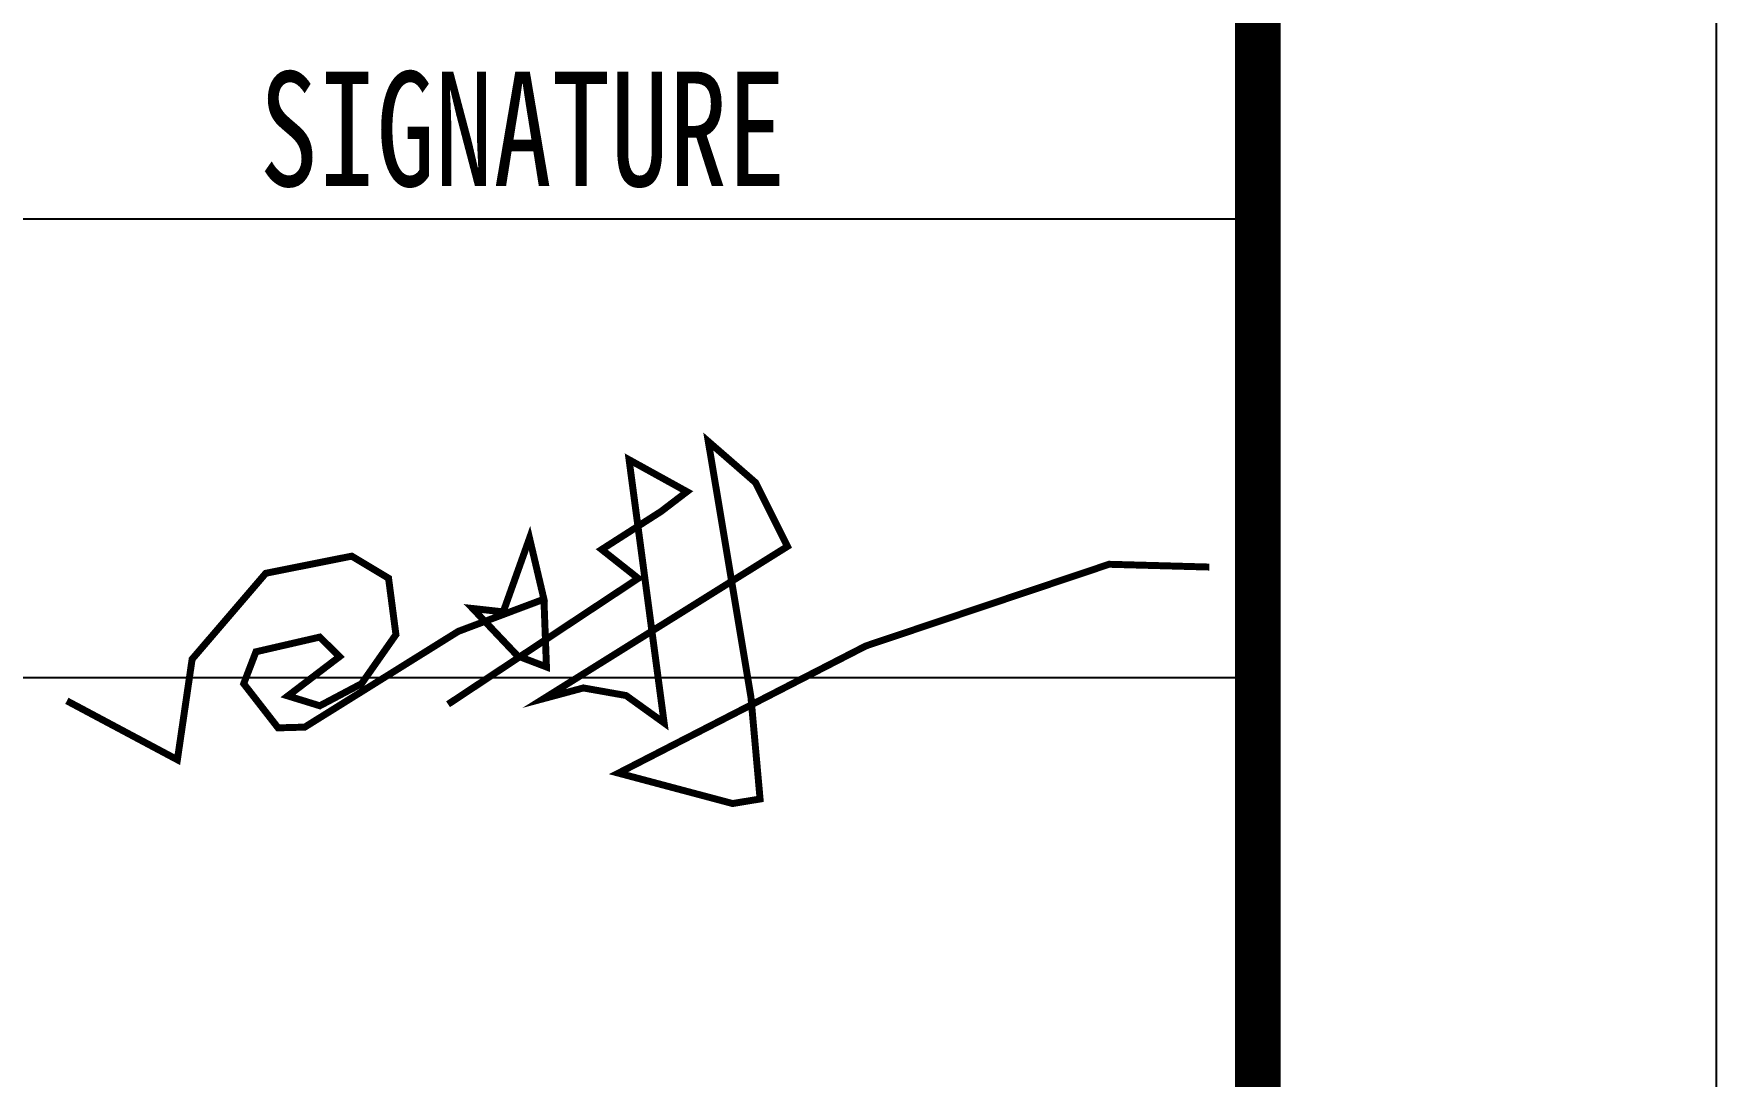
# Model space of a CAD drawing. Extents: x 28773 to 175644, y 7355 to 486294.
# Drawn here: x 150974 to 154644, y 146081 to 148356 of the extents above; entities that cross this region are included whole.
import ezdxf

# ---------------------------------------------------------------- set-up
doc = ezdxf.new("R2010")
doc.units = 0
doc.header["$LTSCALE"] = 1000
doc.header["$MEASUREMENT"] = 0
doc.layers.add('PUB_TITLE', color=7, linetype='Continuous')
doc.layers.add('TWT_TITLE', color=7, linetype='Continuous')
doc.styles.add('-宋体', font='', dxfattribs={"width": 0.8})
doc.styles.get('-宋体').set_extended_font_data('SimSun')

# ---------------------------------------------------------------- blocks, each defined once
blk = doc.blocks.new('田琳')
at = {"const_width": 20}
for points in [[(38170.1, 43531), (38716.9, 43893), (38611.8, 43976.1), (38782.6, 44085.5), (38857, 44142.4), (38690.6, 44234.3), (38791.4, 43477.3), (38681.9, 43556.1), (38559.2, 43577.9), (38445.4, 43547.3), (39146.1, 43984.9), (39054.1, 44168.6), (38918.4, 44286.8), (39041, 43551.7), (39067.3, 43258.5), (38988.4, 43245.4), (38660, 43332.9), (39371.5, 43698.7), (40071, 43933.6), (40071, 43933.6), (40359.3, 43925.6)], [(37073.8, 43540.8), (37391.6, 43371.4), (37434, 43660.7), (37645.8, 43907.7), (37893, 43957), (37998.9, 43893.5), (38020.1, 43731.3), (37921.2, 43590.1), (37801.2, 43526.6), (37709.4, 43554.9), (37857.7, 43667.8), (37801.2, 43724.2), (37617.6, 43681.9), (37582.3, 43590.1), (37681.1, 43463.1), (37757.9, 43465.2), (38199.4, 43740.6), (38445.7, 43833.2), (38404.3, 44008.7), (38328.7, 43796.7), (38240.8, 43806.4), (38370.1, 43669.9), (38453, 43638.3), (38445.7, 43833.2)]]:
    blk.add_lwpolyline(points, dxfattribs=at)

msp = doc.modelspace()

# ---------------------------------------------------------------- linework, layer by layer
for p, q in [((145644.1, 147951.4), (153644.1, 147951.4)), ((145644.1, 146951.4), (153644.1, 146951.4))]:
    msp.add_line(p, q)
at = {"layer": 'PUB_TITLE', "const_width": 100}
msp.add_lwpolyline([(145644.1, 186351), (153644.1, 186351), (153644.1, 128951.4), (145644.1, 128951.4)], close=True, dxfattribs=at)
at = {"layer": 'TWT_TITLE'}
msp.add_lwpolyline([(70544.1, 127951.4), (154644.1, 127951.4), (154644.1, 187351.4), (70544.1, 187351.4)], close=True, dxfattribs=at)
at = {"layer": 'TWT_TITLE', "const_width": 100}
msp.add_lwpolyline([(73044.1, 128951.4), (153644.1, 128951.4), (153644.1, 186351.4), (73044.1, 186351.4)], close=True, dxfattribs=at)

# ---------------------------------------------------------------- block references
at = {"xscale": 0.7584191996429581, "yscale": 0.758419199672062, "zscale": 0.7584191996528534}
msp.add_blockref('田琳', (122929, 113878, 0), dxfattribs=at)

# ---------------------------------------------------------------- texts
at = {"style": '-宋体', "width": 0.75}
msp.add_text('SIGNATURE', height=250, dxfattribs=at).set_placement((151466.4, 148022.9))

doc.saveas('drawing.dxf')
